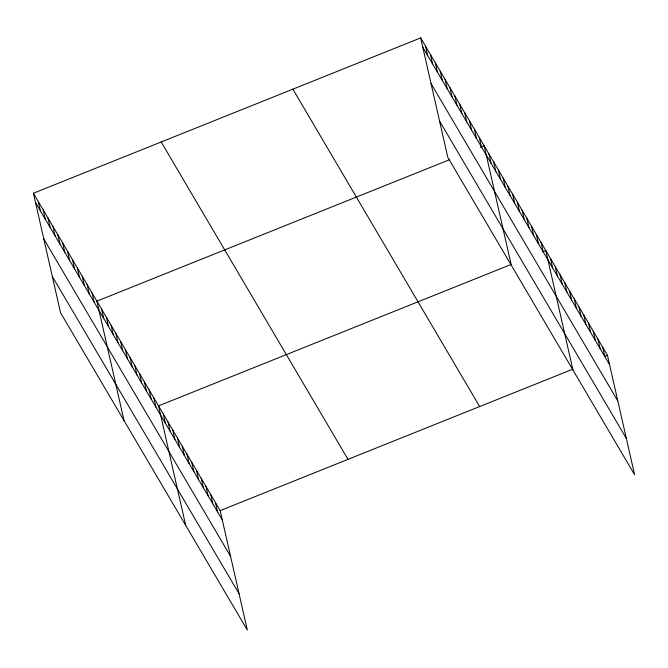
<?xml version="1.0" encoding="UTF-8"?>
<svg xmlns="http://www.w3.org/2000/svg" width="668" height="668" viewBox="0 0 668 668"><rect width="100%" height="100%" fill="white"/><g stroke="black" fill="none" stroke-linecap="round" stroke-linejoin="round"><path stroke-width="1" d="M33.4 193.236L220.181 510.619L247.327 630.091L60.546 312.707L33.4 193.236L420.673 37.909L607.454 355.292L634.6 474.764L447.819 157.381L420.673 37.909M449.322 159.802L96.91 301.143L124.048 420.615M480.309 147.377L484.175 145.816L511.321 265.296M510.962 264.536L158.541 405.877L185.687 525.357M542.909 251.719L545.814 250.558L572.96 370.03M220.181 510.619L572.601 369.27M604.548 356.461L607.454 355.292M422.794 47.253L609.575 364.636M431.052 83.592L617.833 400.975M439.561 121.042L626.342 438.425M292.868 89.17L479.657 406.553M161.197 141.975L347.986 459.359M35.521 202.571L222.31 519.955M43.779 238.919L230.56 556.302M52.288 276.36L239.069 593.743M602.711 347.235L604.832 356.578M597.977 339.177L600.098 348.521M593.234 331.119L595.355 340.463M588.491 323.07L590.612 332.405M583.749 315.012L585.869 324.347M579.006 306.954L581.127 316.29M574.263 298.897L576.384 308.232M569.528 290.839L571.649 300.183M564.786 282.781L566.907 292.125M560.043 274.723L562.164 284.067M555.3 266.666L557.421 276.009M550.557 258.616L552.678 267.951M541.072 242.501L543.201 251.836M536.337 234.443L538.458 243.787M531.594 226.385L533.715 235.729M526.852 218.327L528.972 227.671M522.109 210.27L524.23 219.613M517.366 202.22L519.487 211.556M512.623 194.163L514.752 203.498M507.889 186.105L510.01 195.44M503.146 178.047L505.267 187.382M498.403 169.989L500.524 179.333M493.66 161.932L495.781 171.275M488.918 153.874L491.038 163.217M479.29 137.516L481.411 146.86M474.405 129.216L476.526 138.56M469.52 120.916L471.641 130.26M464.636 112.616L466.757 121.96M459.751 104.317L461.872 113.652M454.866 96.017L456.987 105.352M449.981 87.717L452.102 97.052M445.097 79.417L447.218 88.752M440.212 71.117L442.333 80.452M435.327 62.809L437.448 72.152M430.442 54.509L432.563 63.852M425.558 46.209L427.679 55.553M215.447 502.561L217.568 511.897M210.704 494.504L212.825 503.839M205.961 486.446L208.082 495.781M201.218 478.388L203.339 487.732M196.476 470.33L198.596 479.674M191.733 462.273L193.854 471.616M186.998 454.215L189.119 463.559M182.255 446.166L184.376 455.501M177.513 438.108L179.634 447.443M172.77 430.05L174.891 439.385M168.027 421.992L170.148 431.328M163.284 413.935L165.405 423.278M153.807 397.819L155.928 407.163M149.064 389.77L151.185 399.105M144.321 381.712L146.442 391.047M139.579 373.654L141.699 382.989M134.836 365.596L136.957 374.932M130.093 357.539L132.222 366.882M125.359 349.481L127.479 358.825M120.616 341.423L122.737 350.767M115.873 333.365L117.994 342.709M111.13 325.316L113.251 334.651M106.387 317.258L108.508 326.594M101.645 309.2L103.774 318.536M92.025 292.843L94.146 302.178M87.141 284.543L89.261 293.878M82.248 276.243L84.377 285.578M77.363 267.943L79.492 277.278M72.478 259.635L74.599 268.979M67.593 251.335L69.714 260.679M62.708 243.035L64.829 252.379M57.824 234.735L59.945 244.079M52.939 226.435L55.06 235.779M48.054 218.135L50.175 227.471M43.169 209.835L45.29 219.171M38.285 201.536L40.406 210.871"/></g></svg>
